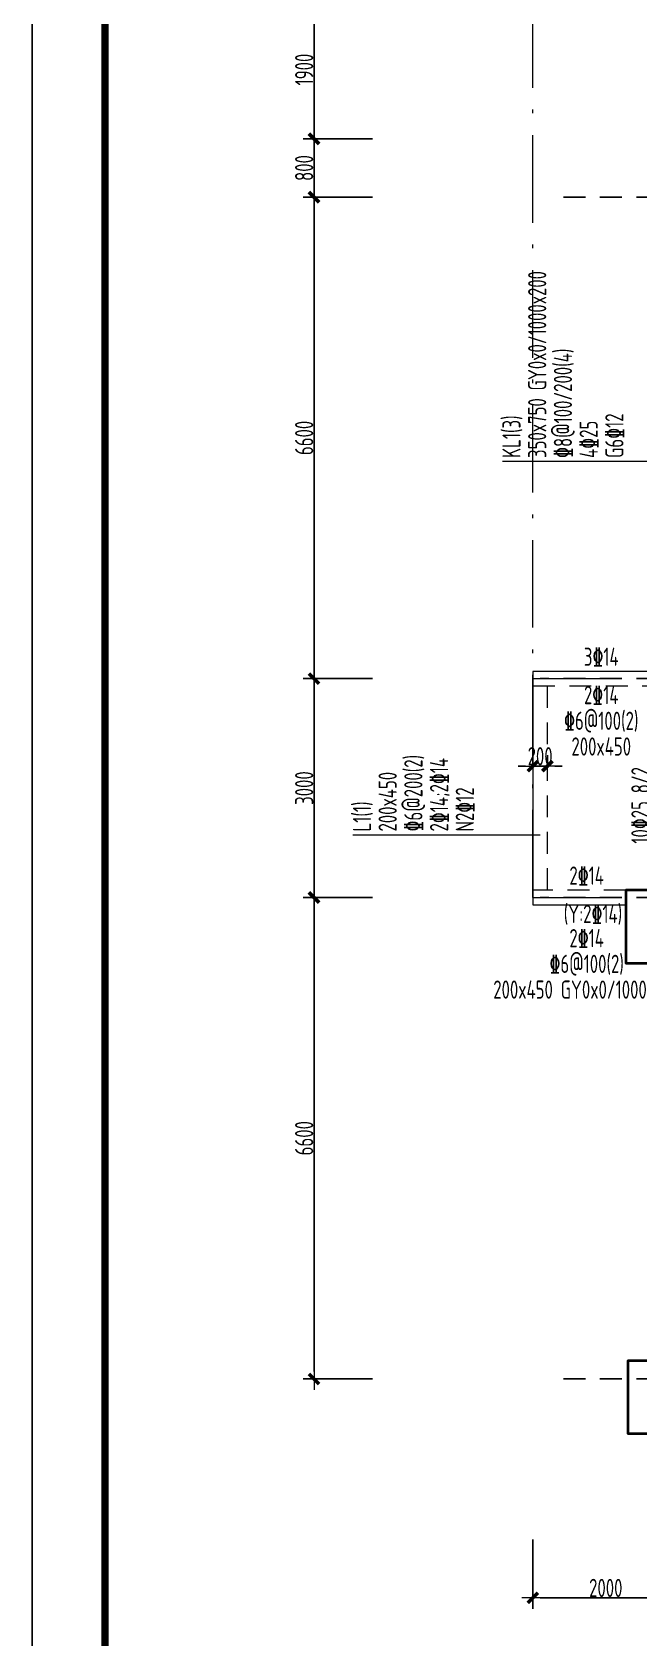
# Model space of a CAD drawing. Header units: millimetres. Extents: x 539196 to 807275, y 431843 to 1156631.
# Drawn here: x 669890 to 678209, y 953209 to 975222 of the extents above; entities that cross this region are included whole.
import ezdxf
from ezdxf.enums import TextEntityAlignment as Align

# ---------------------------------------------------------------- set-up
doc = ezdxf.new("R2010")
doc.units = ezdxf.units.MM
doc.header["$MEASUREMENT"] = 0
for name, pattern in [('DOTE', [2.42, 2, -0.2, 0.02, -0.2]), ('点划线', [1850, 1200, -300, 50, -300]), ('虚线', [500, 300, -200])]:
    doc.linetypes.add(name, pattern=pattern)
doc.layers.add('DOTE', color=1, linetype='DOTE')
doc.layers.add('PUB_TITLE', color=4, linetype='Continuous')
for name, color, linetype, lineweight in [('尺寸标注-梁', 3, 'Continuous', 18), ('梁原位标注', 7, 'Continuous', 18), ('梁名称编号', 2, 'Continuous', 18), ('梁标注引线', 2, 'Continuous', 18), ('梁集中标注', 2, 'Continuous', 18), ('砼柱', 2, 'Continuous', 35), ('砼梁', 4, 'Continuous', 18), ('轴线', 9, '点划线', 18), ('轴线标注', 3, 'Continuous', 18)]:
    doc.layers.add(name, color=color, linetype=linetype, lineweight=lineweight)
doc.styles.add('样式 1_yjk_yjk_yjk_yjk_yjk_yjk_yjk_yjk_yjk_yjk_yjk', font='yjkeng.shx', dxfattribs={"width": 0.7, "bigfont": 'yjkchn.shx'})
doc.dimstyles.new('盈建科结构_yjk_yjk_yjk_yjk_yjk_yjk_yjk_yjk_yjk_yjk_yjk', dxfattribs={"dimscale": 100, "dimtxt": 2.5, "dimasz": 1, "dimexe": 1.5, "dimexo": 0.625, "dimgap": 0.1, "dimtad": 1, "dimdec": 0, "dimrnd": 1, "dimzin": 0, "dimdsep": 46, "dimtxsty": '样式 1_yjk_yjk_yjk_yjk_yjk_yjk_yjk_yjk_yjk_yjk_yjk', "dimblk": '_yjkbk', "dimblk1": 'ARCHTICK', "dimblk2": 'ARCHTICK', "dimcen": 0.09, "dimadec": 0, "dimazin": 0, "dimtfac": 1, "dimtdec": 4, "dimtix": 1, "dimtmove": 2, "dimatfit": 3, "dimfxl": 0, "dimtolj": 1, "dimtzin": 0, "dimarcsym": 0})

# ---------------------------------------------------------------- blocks, each defined once
blk = doc.blocks.new('_yjkbk')
blk.add_line((-1, 0), (1.5, 0))
blk.add_lwpolyline([(-0.7, -0.7, 0.5, 0.5, 0), (0.7, 0.7, 0.5, 0.5, 0)], format="xyseb")
blk = doc.blocks.new('*D474')
at = {"layer": 'Defpoints', "color": 0}
for p in [(676755, 965160), (676755, 965159), (676955, 965159)]:
    blk.add_point(p, dxfattribs=at)
at = {"layer": '尺寸标注-梁', "color": 0, "lineweight": -2}
for p, q in [((676755, 965159), (676755, 965310)), ((676955, 965159), (676955, 965310)), ((676655, 965160), (676555, 965160)), ((676955, 965160), (676755, 965160)), ((677055, 965160), (677155, 965160))]:
    blk.add_line(p, q, dxfattribs=at)
at = {"layer": '尺寸标注-梁', "color": 0, "lineweight": -2, "xscale": 100, "yscale": 100, "zscale": 100}
blk.add_blockref('_yjkbk', (676755, 965160), dxfattribs=at)
at = {"layer": '尺寸标注-梁', "color": 0, "lineweight": -2, "xscale": 100, "yscale": 100, "zscale": 100, "rotation": 180}
blk.add_blockref('_yjkbk', (676955, 965160), dxfattribs=at)
at = {"layer": '尺寸标注-梁', "color": 0, "insert": (676855, 965295), "char_height": 250, "attachment_point": 5, "style": '样式 1_yjk_yjk_yjk_yjk_yjk_yjk_yjk_yjk_yjk_yjk_yjk'}
blk.add_mtext('\\A1;200', dxfattribs=at)
blk = doc.blocks.new('_ARCHTICK')
at = {"color": 0, "linetype": 'ByBlock', "const_width": 0.15}
blk.add_lwpolyline([(-0.5, -0.5), (0.5, 0.5)], dxfattribs=at)
blk = doc.blocks.new('*D494')
at = {"layer": 'Defpoints', "color": 0}
for p in [(676755, 956759), (678755, 956759), (678755, 953759)]:
    blk.add_point(p, dxfattribs=at)
at = {"layer": '轴线标注', "color": 0, "lineweight": -2}
for p, q in [((676755, 954559), (676755, 953609)), ((678755, 954559), (678755, 953609)), ((676855, 953759), (678655, 953759))]:
    blk.add_line(p, q, dxfattribs=at)
at = {"layer": '轴线标注', "color": 0, "lineweight": -2, "xscale": 100, "yscale": 100, "zscale": 100, "rotation": 180}
blk.add_blockref('_yjkbk', (676755, 953759), dxfattribs=at)
at = {"layer": '轴线标注', "color": 0, "lineweight": -2, "xscale": 100, "yscale": 100, "zscale": 100}
blk.add_blockref('_yjkbk', (678755, 953759), dxfattribs=at)
at = {"layer": '轴线标注', "color": 0, "insert": (677755, 953894), "char_height": 250, "attachment_point": 5, "style": '样式 1_yjk_yjk_yjk_yjk_yjk_yjk_yjk_yjk_yjk_yjk_yjk'}
blk.add_mtext('\\A1;2000', dxfattribs=at)
blk = doc.blocks.new('*D542')
at = {"layer": 'Defpoints', "color": 0}
for p in [(676755, 975659), (673755, 973759), (676755, 973759)]:
    blk.add_point(p, dxfattribs=at)
at = {"layer": '轴线标注', "color": 0, "lineweight": -2}
for p, q in [((674555, 975659), (673605, 975659)), ((673755, 975559), (673755, 973859)), ((674555, 973759), (673605, 973759))]:
    blk.add_line(p, q, dxfattribs=at)
at = {"layer": '轴线标注', "color": 0, "lineweight": -2, "xscale": 100, "yscale": 100, "zscale": 100}
for p, rotation in [((673755, 975659), 90), ((673755, 973759), 270)]:
    blk.add_blockref('_yjkbk', p, dxfattribs=dict(at, rotation=rotation))
at = {"layer": '轴线标注', "color": 0, "insert": (673620, 974709), "char_height": 250, "attachment_point": 5, "rotation": 90, "style": '样式 1_yjk_yjk_yjk_yjk_yjk_yjk_yjk_yjk_yjk_yjk_yjk'}
blk.add_mtext('\\A1;1900', dxfattribs=at)
blk = doc.blocks.new('*D544')
at = {"layer": 'Defpoints', "color": 0}
for p in [(676755, 973759), (673755, 972959), (676755, 972959)]:
    blk.add_point(p, dxfattribs=at)
at = {"layer": '轴线标注', "color": 0, "lineweight": -2}
for p, q in [((674555, 973759), (673605, 973759)), ((673755, 973659), (673755, 973059)), ((674555, 972959), (673605, 972959))]:
    blk.add_line(p, q, dxfattribs=at)
at = {"layer": '轴线标注', "color": 0, "lineweight": -2, "xscale": 100, "yscale": 100, "zscale": 100}
for p, rotation in [((673755, 973759), 90), ((673755, 972959), 270)]:
    blk.add_blockref('_yjkbk', p, dxfattribs=dict(at, rotation=rotation))
at = {"layer": '轴线标注', "color": 0, "insert": (673620, 973359), "char_height": 250, "attachment_point": 5, "rotation": 90, "style": '样式 1_yjk_yjk_yjk_yjk_yjk_yjk_yjk_yjk_yjk_yjk_yjk'}
blk.add_mtext('\\A1;800', dxfattribs=at)
blk = doc.blocks.new('*D546')
at = {"layer": 'Defpoints', "color": 0}
for p in [(676755, 972959), (673755, 966359), (676755, 966359)]:
    blk.add_point(p, dxfattribs=at)
at = {"layer": '轴线标注', "color": 0, "lineweight": -2}
for p, q in [((674555, 972959), (673605, 972959)), ((673755, 972859), (673755, 966459)), ((674555, 966359), (673605, 966359))]:
    blk.add_line(p, q, dxfattribs=at)
at = {"layer": '轴线标注', "color": 0, "lineweight": -2, "xscale": 100, "yscale": 100, "zscale": 100}
for p, rotation in [((673755, 972959), 90), ((673755, 966359), 270)]:
    blk.add_blockref('_yjkbk', p, dxfattribs=dict(at, rotation=rotation))
at = {"layer": '轴线标注', "color": 0, "insert": (673620, 969659), "char_height": 250, "attachment_point": 5, "rotation": 90, "style": '样式 1_yjk_yjk_yjk_yjk_yjk_yjk_yjk_yjk_yjk_yjk_yjk'}
blk.add_mtext('\\A1;6600', dxfattribs=at)
blk = doc.blocks.new('*D548')
at = {"layer": 'Defpoints', "color": 0}
for p in [(676755, 966359), (673755, 963359), (676755, 963359)]:
    blk.add_point(p, dxfattribs=at)
at = {"layer": '轴线标注', "color": 0, "lineweight": -2}
for p, q in [((674555, 966359), (673605, 966359)), ((673755, 966259), (673755, 963459)), ((674555, 963359), (673605, 963359))]:
    blk.add_line(p, q, dxfattribs=at)
at = {"layer": '轴线标注', "color": 0, "lineweight": -2, "xscale": 100, "yscale": 100, "zscale": 100}
for p, rotation in [((673755, 966359), 90), ((673755, 963359), 270)]:
    blk.add_blockref('_yjkbk', p, dxfattribs=dict(at, rotation=rotation))
at = {"layer": '轴线标注', "color": 0, "insert": (673620, 964859), "char_height": 250, "attachment_point": 5, "rotation": 90, "style": '样式 1_yjk_yjk_yjk_yjk_yjk_yjk_yjk_yjk_yjk_yjk_yjk'}
blk.add_mtext('\\A1;3000', dxfattribs=at)
blk = doc.blocks.new('*D550')
at = {"layer": 'Defpoints', "color": 0}
for p in [(676755, 963359), (673755, 956759), (676755, 956759)]:
    blk.add_point(p, dxfattribs=at)
at = {"layer": '轴线标注', "color": 0, "lineweight": -2}
for p, q in [((674555, 963359), (673605, 963359)), ((673755, 963259), (673755, 956859)), ((674555, 956759), (673605, 956759))]:
    blk.add_line(p, q, dxfattribs=at)
at = {"layer": '轴线标注', "color": 0, "lineweight": -2, "xscale": 100, "yscale": 100, "zscale": 100}
for p, rotation in [((673755, 963359), 90), ((673755, 956759), 270)]:
    blk.add_blockref('_yjkbk', p, dxfattribs=dict(at, rotation=rotation))
at = {"layer": '轴线标注', "color": 0, "insert": (673620, 960059), "char_height": 250, "attachment_point": 5, "rotation": 90, "style": '样式 1_yjk_yjk_yjk_yjk_yjk_yjk_yjk_yjk_yjk_yjk_yjk'}
blk.add_mtext('\\A1;6600', dxfattribs=at)
blk = doc.blocks.new('jzzw')
at = {"layer": 'DOTE', "color": 1, "linetype": '虚线'}
for p, q in [((952506, 852149), (912186, 852149)), ((952506, 845549), (911886, 845549)), ((952506, 845549), (911886, 845549)), ((952506, 842549), (911886, 842549)), ((952506, 842549), (911886, 842549)), ((952506, 835949), (912186, 835949)), ((952506, 835949), (912186, 835949)), ((952506, 835949), (912186, 835949)), ((952506, 835949), (912186, 835949))]:
    blk.add_line(p, q, dxfattribs=at)

msp = doc.modelspace()

# ---------------------------------------------------------------- linework, layer by layer
at = {"layer": 'PUB_TITLE'}
msp.add_lwpolyline([(669890.4, 936443), (729290.4, 936443), (729290.4, 1020543), (669890.4, 1020543)], close=True, dxfattribs=at)
at = {"layer": 'PUB_TITLE', "const_width": 100}
msp.add_lwpolyline([(670890.4, 937443), (728290.4, 937443), (728290.4, 1018043), (670890.4, 1018043)], close=True, dxfattribs=at)
at = {"layer": '梁标注引线'}
for p, q in [((678855.4, 969334.2), (676336.9, 969334.2)), ((676855.4, 964213.6), (674286.9, 964213.6))]:
    msp.add_line(p, q, dxfattribs=at)
at = {"layer": '砼柱'}
for points in [[(679030.4, 963459.2), (678030.4, 963459.2), (678030.4, 962459.2), (679030.4, 962459.2)], [(679055.4, 957009.2), (678055.4, 957009.2), (678055.4, 956009.2), (679055.4, 956009.2)]]:
    msp.add_lwpolyline(points, close=True, dxfattribs=at)
at = {"layer": '砼梁'}
for p, q in [((676755.4, 966459.2), (676755.4, 963259.2)), ((678430.4, 966459.2), (676755.4, 966459.2)), ((676755.4, 963259.2), (678030.4, 963259.2))]:
    msp.add_line(p, q, dxfattribs=at)
at = {"layer": '砼梁', "linetype": '虚线'}
for p, q in [((676755.4, 966259.2), (678430.4, 966259.2)), ((676955.4, 963459.2), (676955.4, 966259.2)), ((678030.4, 963459.2), (676755.4, 963459.2))]:
    msp.add_line(p, q, dxfattribs=at)
at = {"layer": '轴线'}
for p, q in [((676755.4, 963359.2), (676755.4, 1003559.2)), ((676755.4, 966359.2), (678755.4, 966359.2)), ((676755.4, 963359.2), (676755.4, 966359.2)), ((676755.4, 966359.2), (718355.4, 966359.2)), ((676755.4, 963359.2), (678755.4, 963359.2)), ((676755.4, 963359.2), (718355.4, 963359.2))]:
    msp.add_line(p, q, dxfattribs=at)

# ---------------------------------------------------------------- block references
msp.add_blockref('jzzw', (-235030.4, 120810.3))

# ---------------------------------------------------------------- texts
at = {"layer": '梁原位标注', "linetype": 'Continuous', "style": '样式 1_yjk_yjk_yjk_yjk_yjk_yjk_yjk_yjk_yjk_yjk_yjk', "width": 0.7}
for s, p in [('3\x8414', (677692.9, 966459.2)), ('2\x8414', (677492.9, 963459.2))]:
    msp.add_text(s, height=250, dxfattribs=at).set_placement(p, align=Align.BOTTOM_CENTER)
for s, p in [('2\x8414', (677692.9, 966259.2)), ('\x846@100(2)', (677692.9, 965906.5)), ('200x450', (677692.9, 965553.7)), ('2\x8414', (677492.9, 962926.7)), ('\x846@100(2)', (677492.9, 962574)), ('200x450 GY0x0/1000x200', (677492.9, 962221.2))]:
    msp.add_text(s, height=250, dxfattribs=at).set_placement(p, align=Align.TOP_CENTER)
msp.add_text('10\x8425 8/2', height=250, rotation=90, dxfattribs=at).set_placement((678430.4, 964622.3), align=Align.BOTTOM_CENTER)
msp.add_text('(Y:2\x8414)', height=250, dxfattribs=at).set_placement((677980.4, 963259.2), align=Align.TOP_RIGHT)
at = {"layer": '梁名称编号', "linetype": 'Continuous', "style": '样式 1_yjk_yjk_yjk_yjk_yjk_yjk_yjk_yjk_yjk_yjk_yjk', "width": 0.7}
for s, p in [('KL1(3)', (676336.9, 969384.2)), ('L1(1)', (674286.9, 964263.6))]:
    msp.add_text(s, height=250, rotation=90, dxfattribs=at).set_placement(p, align=Align.TOP_LEFT)
at = {"layer": '梁集中标注', "linetype": 'Continuous', "style": '样式 1_yjk_yjk_yjk_yjk_yjk_yjk_yjk_yjk_yjk_yjk_yjk', "width": 0.7}
for s, p in [('350x750 GY0x0/1000x200', (676689.7, 969384.2)), ('\x848@100/200(4)', (677042.4, 969384.2)), ('G6\x8412', (677747.9, 969384.2)), ('4\x8425', (677395.2, 969384.2)), ('\x846@200(2)', (674992.4, 964263.6)), ('200x450', (674639.7, 964263.6)), ('2\x8414;2\x8414', (675345.2, 964263.6)), ('N2\x8412', (675697.9, 964263.6))]:
    msp.add_text(s, height=250, rotation=90, dxfattribs=at).set_placement(p, align=Align.TOP_LEFT)

# ---------------------------------------------------------------- dimensions: what is measured, and where the dimension line sits
at = {"layer": '尺寸标注-梁'}
dim = msp.add_aligned_dim(p1=(676955.4, 965159.2), p2=(676755.4, 965159.2), distance=-1, dimstyle='盈建科结构_yjk_yjk_yjk_yjk_yjk_yjk_yjk_yjk_yjk_yjk_yjk', override={"dimscale": 100, "dimtxt": 2.5, "dimasz": 1, "dimexe": 1.5, "dimexo": 0, "dimgap": 0.1, "dimtad": 1, "dimlfac": 1, "dimrnd": 5, "dimdle": 0, "dimfxlon": 0}, dxfattribs=at)
dim.commit()
dim.dimension.update_dxf_attribs({"geometry": '*D474', "text_midpoint": (676855.4, 965295.2)})
at = {"layer": '轴线标注'}
for p1, p2, picture, middle in [((676755.4, 975659.2), (676755.4, 973759.2), '*D542', (673620.4, 974709.2)), ((676755.4, 973759.2), (676755.4, 972959.2), '*D544', (673620.4, 973359.2)), ((676755.4, 972959.2), (676755.4, 966359.2), '*D546', (673620.4, 969659.2)), ((676755.4, 966359.2), (676755.4, 963359.2), '*D548', (673620.4, 964859.2)), ((676755.4, 963359.2), (676755.4, 956759.2), '*D550', (673620.4, 960059.2)), ((676755.4, 956759.2), (678755.4, 956759.2), '*D494', (677755.4, 953894.2))]:
    dim = msp.add_aligned_dim(p1=p1, p2=p2, distance=-3000, dimstyle='盈建科结构_yjk_yjk_yjk_yjk_yjk_yjk_yjk_yjk_yjk_yjk_yjk', override={"dimscale": 100, "dimtxt": 2.5, "dimasz": 1, "dimexe": 1.5, "dimexo": 22, "dimgap": 0.1, "dimtad": 1, "dimlfac": 1, "dimrnd": 5, "dimdle": 0, "dimfxlon": 0}, dxfattribs=at)
    dim.commit()
    dim.dimension.update_dxf_attribs({"geometry": picture, "text_midpoint": middle})

doc.saveas('drawing.dxf')
